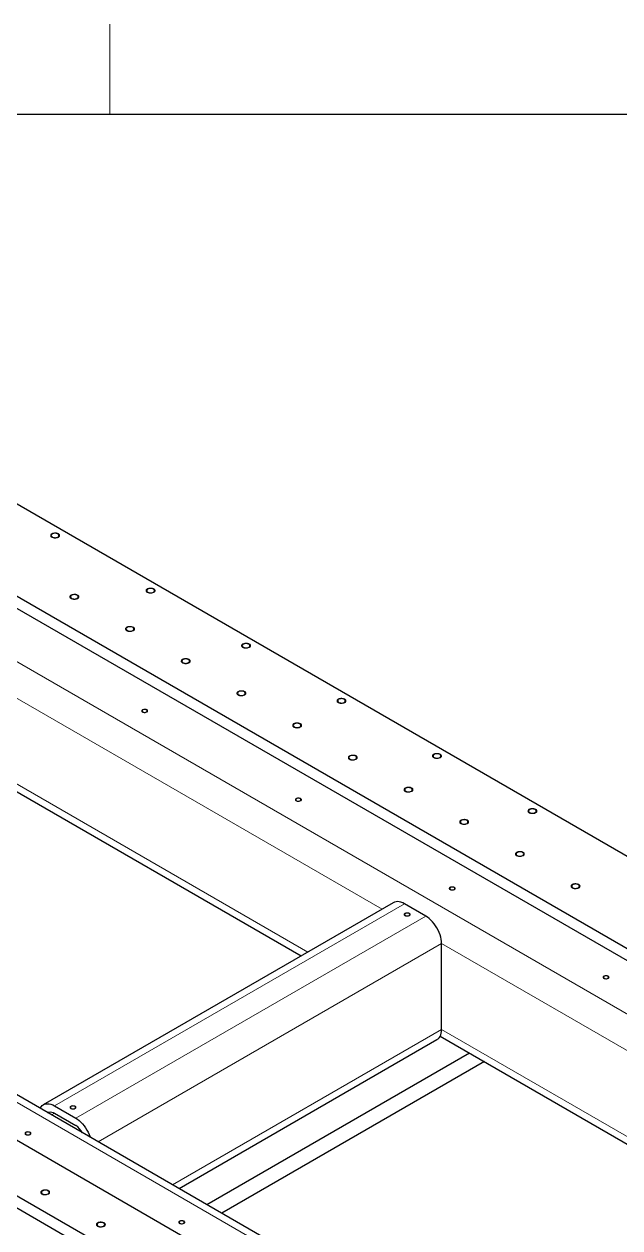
# Model space of a CAD drawing. Header units: millimetres. Extents: x 30 to 8380, y 30 to 5898.
# Drawn here: x 1069 to 1466, y 5085 to 5888 of the extents above; entities that cross this region are included whole.
import ezdxf

# ---------------------------------------------------------------- set-up
doc = ezdxf.new("R2010")
doc.units = ezdxf.units.MM
doc.header["$LTSCALE"] = 10
doc.layers.add('FORMAT', color=7, linetype='Continuous')

msp = doc.modelspace()

# ---------------------------------------------------------------- linework, layer by layer
at = {"color": 7, "linetype": 'Continuous', "lineweight": 25}
for p, q in [((2398.2003558, 4797.3803766), (785.9968947, 5728.085624)), ((732.9638861, 5697.4703198), (2345.1673472, 4766.7650724)), ((732.9638861, 5689.3049117), (2345.1673472, 4758.5996642)), ((2067.3491515, 4594.6319484), (448.0746226, 5529.4192365)), ((2030.858383, 4585.3183695), (418.6549219, 5516.023617)), ((386.8351167, 5497.6544345), (1999.0385778, 4566.949187)), ((386.8351167, 5489.4890263), (1999.0385778, 4558.7837789)), ((1038.8953114, 5390.4546984), (1253.789585, 5266.3988748)), ((1315.1915511, 5301.8454753), (1081.8463133, 5167.1381369)), ((1336.8330772, 5292.9387734), (1322.6909416, 5301.1028545)), ((1347.439679, 5217.4097436), (1347.439679, 5274.5676004)), ((1172.389196, 5111.2813335), (1344.3324677, 5210.5420715)), ((1346.4867612, 5212.885934), (1561.3810349, 5088.8301105)), ((1366.027756, 5201.6051579), (1190.977273, 5100.5506651)), ((1375.92886, 5195.8893722), (1200.878377, 5094.8348794)), ((1089.3457038, 5166.3955161), (1103.4878394, 5158.231435)), ((1089.3457038, 5161.4962712), (1103.4878394, 5153.3321901))]:
    msp.add_line(p, q, dxfattribs=at)
at = {"color": 8, "linetype": 'Continuous', "lineweight": 18}
for p, q in [((695.1336733, 5675.6300758), (2314.4082022, 4740.8427878)), ((440.5752321, 5528.6766157), (2059.849761, 4593.8893277)), ((1039.8482291, 5452.1363647), (1307.6897225, 5297.5147618)), ((1039.8482291, 5394.9785079), (1258.1842024, 5268.9358334)), ((1089.3457038, 5166.3955161), (1322.6909416, 5301.1028545)), ((1103.4878394, 5158.231435), (1336.8330772, 5292.9387734)), ((1118.4890586, 5142.3972206), (1347.439679, 5274.5676004)), ((1347.439679, 5274.5676004), (1615.2811723, 5119.9459975)), ((1167.9945786, 5113.8182922), (1347.439679, 5217.4097436)), ((1347.439679, 5217.4097436), (1565.7756522, 5091.3670691)), ((1087.3763602, 5160.358199), (1089.3467382, 5161.4956741))]:
    msp.add_line(p, q, dxfattribs=at)
at = {"color": 7, "linetype": 'Continuous', "lineweight": 25, "flags": 128}
for points in [[(1087.9668456, 5545.5571804), (1088.5201868, 5545.3149436), (1089.1662186, 5545.1678727), (1089.8570277, 5545.1268753), (1090.54138, 5545.1949919), (1091.1685202, 5545.3671707), (1091.6919361, 5545.630642), (1092.0728085, 5545.9658652), (1092.2828897, 5546.3479785), (1092.3065989, 5546.7486422), (1092.1421779, 5547.1381409), (1091.8018209, 5547.4875873), (1091.3107707, 5547.7710646), (1090.7054461, 5547.9675485), (1090.0307415, 5548.0624667), (1089.3366964, 5548.0487796), (1088.6747851, 5547.9275023), (1088.0940985, 5547.7076294), (1087.6377035, 5547.4054678), (1087.3394487, 5547.0434275), (1087.2214545, 5546.6483593), (1087.2924718, 5546.2495637), (1087.5472337, 5545.8766175), (1087.9668456, 5545.5571804)], [(1100.8008337, 5504.6755442), (1101.3541749, 5504.4333074), (1102.0002067, 5504.2862365), (1102.6910158, 5504.2452391), (1103.3753681, 5504.3133557), (1104.0025082, 5504.4855345), (1104.5259242, 5504.7490058), (1104.9067965, 5505.084229), (1105.1168777, 5505.4663423), (1105.140587, 5505.867006), (1104.976166, 5506.2565047), (1104.635809, 5506.6059511), (1104.1447588, 5506.8894284), (1103.5394342, 5507.0859123), (1102.8647295, 5507.1808305), (1102.1706845, 5507.1671434), (1101.5087732, 5507.0458661), (1100.9280866, 5506.8259932), (1100.4716916, 5506.5238316), (1100.1734368, 5506.1617913), (1100.0554426, 5505.7667231), (1100.1264599, 5505.3679275), (1100.3812218, 5504.9949813), (1100.8008337, 5504.6755442)], [(1151.6064559, 5508.8188154), (1152.1597971, 5508.5765786), (1152.8058289, 5508.4295077), (1153.496638, 5508.3885103), (1154.1809903, 5508.4566269), (1154.8081305, 5508.6288057), (1155.3315464, 5508.8922769), (1155.7124188, 5509.2275002), (1155.9225, 5509.6096134), (1155.9462093, 5510.0102771), (1155.7817882, 5510.3997758), (1155.4414312, 5510.7492223), (1154.950381, 5511.0326995), (1154.3450565, 5511.2291834), (1153.6703518, 5511.3241017), (1152.9763067, 5511.3104146), (1152.3143954, 5511.1891373), (1151.7337088, 5510.9692644), (1151.2773138, 5510.6671028), (1150.979059, 5510.3050625), (1150.8610648, 5509.9099943), (1150.9320821, 5509.5111987), (1151.186844, 5509.1382525), (1151.6064559, 5508.8188154)], [(1137.9239397, 5483.2448313), (1138.4772809, 5483.0025945), (1139.1233127, 5482.8555236), (1139.8141218, 5482.8145262), (1140.4984741, 5482.8826428), (1141.1256143, 5483.0548216), (1141.6490302, 5483.3182928), (1142.0299025, 5483.6535161), (1142.2399837, 5484.0356293), (1142.263693, 5484.436293), (1142.099272, 5484.8257917), (1141.758915, 5485.1752382), (1141.2678648, 5485.4587154), (1140.6625402, 5485.6551993), (1139.9878356, 5485.7501176), (1139.2937905, 5485.7364305), (1138.6318792, 5485.6151532), (1138.0511926, 5485.3952803), (1137.5947976, 5485.0931187), (1137.2965428, 5484.7310784), (1137.1785486, 5484.3360102), (1137.2495659, 5483.9372146), (1137.5043278, 5483.5642684), (1137.9239397, 5483.2448313)], [(1215.2460662, 5472.0804504), (1215.7994074, 5471.8382136), (1216.4454392, 5471.6911427), (1217.1362483, 5471.6501452), (1217.8206006, 5471.7182619), (1218.4477408, 5471.8904407), (1218.9711567, 5472.1539119), (1219.3520291, 5472.4891351), (1219.5621103, 5472.8712484), (1219.5858196, 5473.2719121), (1219.4213985, 5473.6614108), (1219.0810415, 5474.0108572), (1218.5899913, 5474.2943345), (1217.9846668, 5474.4908184), (1217.3099621, 5474.5857366), (1216.615917, 5474.5720496), (1215.9540057, 5474.4507723), (1215.3733191, 5474.2308993), (1214.9169241, 5473.9287377), (1214.6186693, 5473.5666974), (1214.5006751, 5473.1716293), (1214.5716924, 5472.7728337), (1214.8264543, 5472.3998875), (1215.2460662, 5472.0804504)], [(1175.0470457, 5461.8141184), (1175.6003869, 5461.5718816), (1176.2464187, 5461.4248107), (1176.9372278, 5461.3838132), (1177.6215801, 5461.4519299), (1178.2487203, 5461.6241087), (1178.7721362, 5461.8875799), (1179.1530086, 5462.2228031), (1179.3630898, 5462.6049164), (1179.3867991, 5463.0055801), (1179.222378, 5463.3950788), (1178.882021, 5463.7445252), (1178.3909708, 5464.0280025), (1177.7856462, 5464.2244864), (1177.1109416, 5464.3194046), (1176.4168965, 5464.3057176), (1175.7549852, 5464.1844403), (1175.1742986, 5463.9645673), (1174.7179036, 5463.6624057), (1174.4196488, 5463.3003654), (1174.3016546, 5462.9052973), (1174.3726719, 5462.5065017), (1174.6274338, 5462.1335555), (1175.0470457, 5461.8141184)], [(1212.1701517, 5440.3834054), (1212.723493, 5440.1411686), (1213.3695247, 5439.9940977), (1214.0603338, 5439.9531003), (1214.7446861, 5440.0212169), (1215.3718263, 5440.1933957), (1215.8952422, 5440.456867), (1216.2761146, 5440.7920902), (1216.4861958, 5441.1742035), (1216.5099051, 5441.5748671), (1216.345484, 5441.9643659), (1216.005127, 5442.3138123), (1215.5140768, 5442.5972896), (1214.9087523, 5442.7937735), (1214.2340476, 5442.8886917), (1213.5400025, 5442.8750046), (1212.8780912, 5442.7537273), (1212.2974046, 5442.5338544), (1211.8410096, 5442.2316928), (1211.5427548, 5441.8696525), (1211.4247606, 5441.4745843), (1211.4957779, 5441.0757887), (1211.7505398, 5440.7028425), (1212.1701517, 5440.3834054)], [(1278.8856765, 5435.3420853), (1279.4390178, 5435.0998485), (1280.0850495, 5434.9527776), (1280.7758586, 5434.9117802), (1281.4602109, 5434.9798968), (1282.0873511, 5435.1520756), (1282.610767, 5435.4155469), (1282.9916394, 5435.7507701), (1283.2017206, 5436.1328834), (1283.2254299, 5436.5335471), (1283.0610088, 5436.9230458), (1282.7206518, 5437.2724922), (1282.2296016, 5437.5559695), (1281.6242771, 5437.7524534), (1280.9495724, 5437.8473716), (1280.2555273, 5437.8336845), (1279.593616, 5437.7124072), (1279.0129294, 5437.4925343), (1278.5565344, 5437.1903727), (1278.2582797, 5436.8283324), (1278.1402854, 5436.4332642), (1278.2113027, 5436.0344686), (1278.4660646, 5435.6615224), (1278.8856765, 5435.3420853)], [(1148.2476987, 5428.9931853), (1148.703146, 5428.805461), (1149.2395027, 5428.7132795), (1149.7986463, 5428.7266301), (1150.3199848, 5428.844066), (1150.7470231, 5429.0528611), (1151.0334851, 5429.3303894), (1151.148328, 5429.6465763), (1151.0791069, 5429.967158), (1150.833323, 5430.2573946), (1150.4376108, 5430.4858344), (1149.9348518, 5430.6277225), (1149.3795278, 5430.6676829), (1148.8318167, 5430.6013855), (1148.3510715, 5430.4360146), (1147.9893885, 5430.1894906), (1147.7859616, 5429.8885283), (1147.7628352, 5429.5657416), (1147.9225156, 5429.2561094), (1148.2476987, 5428.9931853)], [(1249.2932577, 5418.9526925), (1249.846599, 5418.7104557), (1250.4926307, 5418.5633848), (1251.1834398, 5418.5223874), (1251.8677921, 5418.590504), (1252.4949323, 5418.7626828), (1253.0183482, 5419.026154), (1253.3992206, 5419.3613773), (1253.6093018, 5419.7434905), (1253.6330111, 5420.1441542), (1253.46859, 5420.5336529), (1253.1282331, 5420.8830994), (1252.6371828, 5421.1665766), (1252.0318583, 5421.3630605), (1251.3571536, 5421.4579788), (1250.6631085, 5421.4442917), (1250.0011972, 5421.3230144), (1249.4205106, 5421.1031415), (1248.9641156, 5420.8009799), (1248.6658609, 5420.4389396), (1248.5478666, 5420.0438714), (1248.6188839, 5419.6450758), (1248.8736458, 5419.2721296), (1249.2932577, 5418.9526925)], [(1342.5252868, 5398.6037203), (1343.0786281, 5398.3614835), (1343.7246598, 5398.2144126), (1344.4154689, 5398.1734152), (1345.0998212, 5398.2415318), (1345.7269614, 5398.4137106), (1346.2503773, 5398.6771818), (1346.6312497, 5399.0124051), (1346.8413309, 5399.3945183), (1346.8650402, 5399.795182), (1346.7006191, 5400.1846807), (1346.3602621, 5400.5341272), (1345.8692119, 5400.8176044), (1345.2638874, 5401.0140883), (1344.5891827, 5401.1090066), (1343.8951376, 5401.0953195), (1343.2332263, 5400.9740422), (1342.6525397, 5400.7541693), (1342.1961447, 5400.4520077), (1341.89789, 5400.0899674), (1341.7798957, 5399.6948992), (1341.850913, 5399.2961036), (1342.1056749, 5398.9231574), (1342.5252868, 5398.6037203)], [(1286.4163637, 5397.5219796), (1286.969705, 5397.2797428), (1287.6157368, 5397.1326719), (1288.3065459, 5397.0916744), (1288.9908981, 5397.1597911), (1289.6180383, 5397.3319698), (1290.1414542, 5397.5954411), (1290.5223266, 5397.9306643), (1290.7324078, 5398.3127776), (1290.7561171, 5398.7134413), (1290.5916961, 5399.10294), (1290.2513391, 5399.4523864), (1289.7602888, 5399.7358637), (1289.1549643, 5399.9323476), (1288.4802596, 5400.0272658), (1287.7862145, 5400.0135788), (1287.1243032, 5399.8923015), (1286.5436166, 5399.6724285), (1286.0872216, 5399.3702669), (1285.7889669, 5399.0082266), (1285.6709726, 5398.6131585), (1285.74199, 5398.2143629), (1285.9967518, 5397.8414167), (1286.4163637, 5397.5219796)], [(1323.5394697, 5376.0912666), (1324.092811, 5375.8490298), (1324.7388428, 5375.7019589), (1325.4296519, 5375.6609615), (1326.1140041, 5375.7290781), (1326.7411443, 5375.9012569), (1327.2645603, 5376.1647282), (1327.6454326, 5376.4999514), (1327.8555138, 5376.8820647), (1327.8792231, 5377.2827283), (1327.7148021, 5377.6722271), (1327.3744451, 5378.0216735), (1326.8833948, 5378.3051507), (1326.2780703, 5378.5016347), (1325.6033656, 5378.5965529), (1324.9093206, 5378.5828658), (1324.2474093, 5378.4615885), (1323.6667227, 5378.2417156), (1323.2103276, 5377.939554), (1322.9120729, 5377.5775137), (1322.7940786, 5377.1824455), (1322.865096, 5376.7836499), (1323.1198578, 5376.4107037), (1323.5394697, 5376.0912666)], [(1250.778182, 5369.8035972), (1251.2336293, 5369.6158729), (1251.769986, 5369.5236914), (1252.3291296, 5369.537042), (1252.8504681, 5369.6544779), (1253.2775064, 5369.863273), (1253.5639683, 5370.1408013), (1253.6788113, 5370.4569882), (1253.6095902, 5370.7775699), (1253.3638063, 5371.0678065), (1252.9680941, 5371.2962463), (1252.4653351, 5371.4381343), (1251.910011, 5371.4780948), (1251.3622999, 5371.4117974), (1250.8815548, 5371.2464264), (1250.5198718, 5370.9999025), (1250.3164449, 5370.6989402), (1250.2933185, 5370.3761534), (1250.4529988, 5370.0665213), (1250.778182, 5369.8035972)], [(1406.1648971, 5361.8653553), (1406.7182384, 5361.6231185), (1407.3642702, 5361.4760476), (1408.0550793, 5361.4350501), (1408.7394315, 5361.5031668), (1409.3665717, 5361.6753456), (1409.8899876, 5361.9388168), (1410.27086, 5362.2740401), (1410.4809412, 5362.6561533), (1410.5046505, 5363.056817), (1410.3402295, 5363.4463157), (1409.9998725, 5363.7957621), (1409.5088222, 5364.0792394), (1408.9034977, 5364.2757233), (1408.228793, 5364.3706416), (1407.5347479, 5364.3569545), (1406.8728366, 5364.2356772), (1406.29215, 5364.0158042), (1405.835755, 5363.7136427), (1405.5375003, 5363.3516023), (1405.419506, 5362.9565342), (1405.4905233, 5362.5577386), (1405.7452852, 5362.1847924), (1406.1648971, 5361.8653553)], [(1360.6625758, 5354.6605537), (1361.215917, 5354.4183169), (1361.8619488, 5354.271246), (1362.5527579, 5354.2302486), (1363.2371102, 5354.2983652), (1363.8642503, 5354.470544), (1364.3876663, 5354.7340152), (1364.7685386, 5355.0692385), (1364.9786198, 5355.4513517), (1365.0023291, 5355.8520154), (1364.8379081, 5356.2415141), (1364.4975511, 5356.5909605), (1364.0065008, 5356.8744378), (1363.4011763, 5357.0709217), (1362.7264716, 5357.16584), (1362.0324266, 5357.1521529), (1361.3705153, 5357.0308756), (1360.7898287, 5356.8110027), (1360.3334336, 5356.5088411), (1360.0351789, 5356.1468008), (1359.9171846, 5355.7517326), (1359.988202, 5355.352937), (1360.2429639, 5354.9799908), (1360.6625758, 5354.6605537)], [(1397.7856818, 5333.2298407), (1398.339023, 5332.9876039), (1398.9850548, 5332.840533), (1399.6758639, 5332.7995356), (1400.3602162, 5332.8676522), (1400.9873563, 5333.039831), (1401.5107723, 5333.3033023), (1401.8916446, 5333.6385255), (1402.1017258, 5334.0206388), (1402.1254351, 5334.4213025), (1401.9610141, 5334.8108012), (1401.6206571, 5335.1602476), (1401.1296069, 5335.4437249), (1400.5242823, 5335.6402088), (1399.8495776, 5335.735127), (1399.1555326, 5335.7214399), (1398.4936213, 5335.6001627), (1397.9129347, 5335.3802897), (1397.4565396, 5335.0781281), (1397.1582849, 5334.7160878), (1397.0402907, 5334.3210197), (1397.111308, 5333.9222241), (1397.3660699, 5333.5492778), (1397.7856818, 5333.2298407)], [(1353.3086652, 5310.614009), (1353.7641126, 5310.4262848), (1354.3004693, 5310.3341033), (1354.8596128, 5310.3474539), (1355.3809513, 5310.4648897), (1355.8079897, 5310.6736849), (1356.0944516, 5310.9512132), (1356.2092946, 5311.2674001), (1356.1400735, 5311.5879818), (1355.8942896, 5311.8782184), (1355.4985774, 5312.1066582), (1354.9958183, 5312.2485462), (1354.4404943, 5312.2885067), (1353.8927832, 5312.2222093), (1353.4120381, 5312.0568383), (1353.050355, 5311.8103144), (1352.8469281, 5311.509352), (1352.8238018, 5311.1865653), (1352.9834821, 5310.8769332), (1353.3086652, 5310.614009)], [(1434.9087878, 5311.7991278), (1435.462129, 5311.556891), (1436.1081608, 5311.4098201), (1436.7989699, 5311.3688227), (1437.4833222, 5311.4369393), (1438.1104623, 5311.6091181), (1438.6338783, 5311.8725894), (1439.0147506, 5312.2078126), (1439.2248318, 5312.5899259), (1439.2485411, 5312.9905895), (1439.0841201, 5313.3800883), (1438.7437631, 5313.7295347), (1438.2527129, 5314.0130119), (1437.6473883, 5314.2094959), (1436.9726837, 5314.3044141), (1436.2786386, 5314.290727), (1435.6167273, 5314.1694497), (1435.0360407, 5313.9495768), (1434.5796457, 5313.6474152), (1434.2813909, 5313.2853749), (1434.1633967, 5312.8903067), (1434.234414, 5312.4915111), (1434.4891759, 5312.1185649), (1434.9087878, 5311.7991278)], [(1322.6909416, 5301.1028545), (1321.503379, 5301.7114063), (1320.3307507, 5302.158278), (1319.1878031, 5302.4378501), (1318.0889096, 5302.5466067), (1317.0478893, 5302.4831801), (1316.0778336, 5302.2483681), (1315.1915511, 5301.8454753)], [(1323.256627, 5293.2653367), (1323.7120744, 5293.0776124), (1324.2484311, 5292.985431), (1324.8075746, 5292.9987815), (1325.3289131, 5293.1162174), (1325.7559515, 5293.3250125), (1326.0424134, 5293.6025408), (1326.1572564, 5293.9187277), (1326.0880353, 5294.2393094), (1325.8422514, 5294.529546), (1325.4465392, 5294.7579858), (1324.9437801, 5294.8998739), (1324.3884561, 5294.9398343), (1323.840745, 5294.8735369), (1323.3599999, 5294.708166), (1322.9983168, 5294.461642), (1322.7948899, 5294.1606797), (1322.7717636, 5293.837893), (1322.9314439, 5293.5282608), (1323.256627, 5293.2653367)], [(1347.439679, 5274.5676004), (1347.3729869, 5275.9774544), (1347.1737493, 5277.4465797), (1346.8444718, 5278.9565012), (1346.3892952, 5280.4882308), (1345.8139436, 5282.022506), (1345.1256524, 5283.5400326), (1344.3330772, 5285.0217266), (1343.4461852, 5286.448955), (1342.4761296, 5287.8037695), (1341.4351092, 5289.0691325), (1340.3362157, 5290.2291314), (1339.1932682, 5291.2691785), (1338.0206398, 5292.1761946), (1336.8330772, 5292.9387734)], [(1455.8391485, 5251.4244209), (1456.2945958, 5251.2366967), (1456.8309526, 5251.1445152), (1457.3900961, 5251.1578658), (1457.9114346, 5251.2753016), (1458.338473, 5251.4840968), (1458.6249349, 5251.7616251), (1458.7397778, 5252.077812), (1458.6705568, 5252.3983937), (1458.4247729, 5252.6886303), (1458.0290606, 5252.9170701), (1457.5263016, 5253.0589581), (1456.9709776, 5253.0989186), (1456.4232665, 5253.0326212), (1455.9425213, 5252.8672502), (1455.5808383, 5252.6207263), (1455.3774114, 5252.3197639), (1455.3542851, 5251.9969772), (1455.5139654, 5251.6873451), (1455.8391485, 5251.4244209)], [(1344.3324677, 5210.5420715), (1344.3330772, 5210.5424234), (1345.1256524, 5211.1090296), (1345.8139436, 5211.8318721), (1346.3892952, 5212.7018605), (1346.8444718, 5213.7080544), (1347.1737493, 5214.8378001), (1347.3729869, 5216.0768906), (1347.439679, 5217.4097436)], [(1079.6920198, 5164.7942743), (1079.7894859, 5164.9783478), (1080.3648375, 5165.8483363), (1081.0531287, 5166.5711787), (1081.8457038, 5167.1377849), (1082.7325958, 5167.5410296), (1083.7026515, 5167.7758417), (1084.7436718, 5167.8392682), (1085.8425654, 5167.7305116), (1086.9855129, 5167.4509396), (1088.1581412, 5167.0040678), (1089.3457038, 5166.3955161)], [(1084.7420515, 5161.8789531), (1085.1781956, 5162.1071585), (1085.9050867, 5162.3158905), (1086.7020189, 5162.3583356), (1087.5527688, 5162.2336298), (1088.4400177, 5161.9443118), (1089.3457038, 5161.4962712)], [(1100.517991, 5164.6810591), (1100.9734383, 5164.4933348), (1101.509795, 5164.4011533), (1102.0689386, 5164.4145039), (1102.5902771, 5164.5319398), (1103.0173154, 5164.7407349), (1103.3037773, 5165.0182632), (1103.4186203, 5165.3344501), (1103.3493992, 5165.6550318), (1103.1036153, 5165.9452684), (1102.7079031, 5166.1737082), (1102.2051441, 5166.3155963), (1101.64982, 5166.3555567), (1101.1021089, 5166.2892593), (1100.6213638, 5166.1238884), (1100.2596808, 5165.8773644), (1100.0562539, 5165.5764021), (1100.0331275, 5165.2536154), (1100.1928078, 5164.9439832), (1100.517991, 5164.6810591)], [(1103.4878394, 5158.231435), (1104.675402, 5157.4688561), (1105.8480304, 5156.56184), (1106.9909779, 5155.5217929), (1108.0898715, 5154.361794), (1109.1308918, 5153.096431), (1110.1009474, 5151.7416165), (1110.9878394, 5150.3143881), (1111.7804146, 5148.8326941), (1112.4687058, 5147.3151676), (1113.0440574, 5145.7808923), (1113.1415234, 5145.4842869)], [(1070.4659528, 5147.3323867), (1070.9214001, 5147.1446625), (1071.4577568, 5147.052481), (1072.0169004, 5147.0658315), (1072.5382389, 5147.1832674), (1072.9652772, 5147.3920625), (1073.2517391, 5147.6695908), (1073.3665821, 5147.9857777), (1073.297361, 5148.3063594), (1073.0515771, 5148.596596), (1072.6558649, 5148.8250358), (1072.1531059, 5148.9669239), (1071.5977818, 5149.0068843), (1071.0500707, 5148.9405869), (1070.5693256, 5148.775216), (1070.2076426, 5148.528692), (1070.0042157, 5148.2277297), (1069.9810893, 5147.904943), (1070.1407696, 5147.5953108), (1070.4659528, 5147.3323867)], [(1081.3553972, 5107.6970999), (1081.9087384, 5107.4548631), (1082.5547702, 5107.3077922), (1083.2455793, 5107.2667947), (1083.9299316, 5107.3349114), (1084.5570718, 5107.5070902), (1085.0804877, 5107.7705614), (1085.4613601, 5108.1057846), (1085.6714413, 5108.4878979), (1085.6951505, 5108.8885616), (1085.5307295, 5109.2780603), (1085.1903725, 5109.6275067), (1084.6993223, 5109.910984), (1084.0939977, 5110.1074679), (1083.4192931, 5110.2023861), (1082.725248, 5110.1886991), (1082.0633367, 5110.0674218), (1081.4826501, 5109.8475488), (1081.0262551, 5109.5453872), (1080.7280003, 5109.1833469), (1080.6100061, 5108.7882788), (1080.6810234, 5108.3894832), (1080.9357853, 5108.016537), (1081.3553972, 5107.6970999)], [(1118.4785032, 5086.2663869), (1119.0318444, 5086.0241501), (1119.6778762, 5085.8770792), (1120.3686853, 5085.8360818), (1121.0530376, 5085.9041984), (1121.6801778, 5086.0763772), (1122.2035937, 5086.3398485), (1122.5844661, 5086.6750717), (1122.7945473, 5087.057185), (1122.8182566, 5087.4578486), (1122.6538355, 5087.8473474), (1122.3134785, 5088.1967938), (1121.8224283, 5088.4802711), (1121.2171038, 5088.676755), (1120.5423991, 5088.7716732), (1119.848354, 5088.7579861), (1119.1864427, 5088.6367088), (1118.6057561, 5088.4168359), (1118.1493611, 5088.1146743), (1117.8511063, 5087.752634), (1117.7331121, 5087.3575658), (1117.8041294, 5086.9587702), (1118.0588913, 5086.585824), (1118.4785032, 5086.2663869)], [(1172.996436, 5088.1427986), (1173.4518834, 5087.9550743), (1173.9882401, 5087.8628929), (1174.5473836, 5087.8762434), (1175.0687221, 5087.9936793), (1175.4957605, 5088.2024744), (1175.7822224, 5088.4800027), (1175.8970654, 5088.7961896), (1175.8278443, 5089.1167713), (1175.5820604, 5089.4070079), (1175.1863481, 5089.6354477), (1174.6835891, 5089.7773358), (1174.1282651, 5089.8172962), (1173.580554, 5089.7509988), (1173.0998089, 5089.5856279), (1172.7381258, 5089.3391039), (1172.5346989, 5089.0381416), (1172.5115726, 5088.7153549), (1172.6712529, 5088.4057227), (1172.996436, 5088.1427986)]]:
    msp.add_lwpolyline(points, dxfattribs=at)
at = {"color": 7, "linetype": 'Continuous', "lineweight": 25}
msp.add_arc((1096.5304876, 5142.2241702), 13.1069771, 28.1093957157, 57.9396080785, dxfattribs=at)
at = {"color": 7, "linetype": 'Continuous', "lineweight": 18}
for points, knots in [([(1091.8909311, 5545.3734886), (1091.2970921, 5545.1074134), (1090.6069412, 5544.9350035), (1089.8642002, 5544.8670922), (1089.1155382, 5544.9079465), (1088.4079964, 5545.0549994), (1087.7860323, 5545.2990111), (1087.2887262, 5545.6246493), (1086.9473256, 5546.0114531), (1086.783282, 5546.4351181), (1086.8069029, 5546.8690239), (1087.016704, 5547.2859066), (1087.3995029, 5547.6595719), (1087.9312467, 5547.9665411), (1088.5785242, 5548.1875262), (1089.3006645, 5548.3086418), (1090.0522928, 5548.3222778), (1090.7861816, 5548.2275775), (1091.456218, 5548.0304911), (1092.0203011, 5547.7434024), (1092.4429875, 5547.3843502), (1092.6977182, 5546.975895), (1092.7684876, 5546.5437016), (1092.6508489, 5546.1149264), (1092.352194, 5545.7165107), (1091.8912882, 5545.3734886), (1092.056038, 5545.4835618), (1091.8912882, 5545.3734886)], [0, 0, 0, 0, 0.0399855929, 0.0799861932, 0.1199867935, 0.1599873938, 0.1999879941, 0.2399885944, 0.2799891947, 0.319989795, 0.3599903953, 0.3999909956, 0.4399915959, 0.4799921961, 0.5199927964, 0.5599933967, 0.599993997, 0.6399945973, 0.6799951976, 0.7199957979, 0.7599963982, 0.7999969985, 0.8399975988, 0.8799981991, 0.9199987994, 0.9599993997, 1, 1, 1, 1]), ([(1104.7250032, 5504.4918524), (1104.1310802, 5504.2257772), (1103.4409293, 5504.0533673), (1102.6981882, 5503.985456), (1101.9495262, 5504.0263103), (1101.2419845, 5504.1733632), (1100.6200204, 5504.4173749), (1100.1227142, 5504.7430131), (1099.7813137, 5505.1298169), (1099.6172701, 5505.5534819), (1099.6408909, 5505.9873877), (1099.8506921, 5506.4042704), (1100.2334909, 5506.7779357), (1100.7652348, 5507.0849049), (1101.4125123, 5507.30589), (1102.1346526, 5507.4270056), (1102.8862809, 5507.4406416), (1103.6201697, 5507.3459413), (1104.2902061, 5507.1488549), (1104.8542892, 5506.8617662), (1105.2769755, 5506.502714), (1105.5317063, 5506.0942588), (1105.6024756, 5505.6620654), (1105.484837, 5505.2332902), (1105.186182, 5504.8348745), (1104.7252763, 5504.4918524), (1104.8900261, 5504.6019256), (1104.7252763, 5504.4918524)], [0, 0, 0, 0, 0.039988983, 0.079989442, 0.119989901, 0.1599903601, 0.1999908191, 0.2399912782, 0.2799917372, 0.3199921963, 0.3599926553, 0.3999931144, 0.4399935734, 0.4799940324, 0.5199944915, 0.5599949505, 0.5999954096, 0.6399958686, 0.6799963277, 0.7199967867, 0.7599972457, 0.7999977048, 0.8399981638, 0.8799986229, 0.9199990819, 0.959999541, 1, 1, 1, 1]), ([(1155.5308104, 5508.6351236), (1154.9367024, 5508.3690484), (1154.2465515, 5508.1966385), (1153.5038105, 5508.1287272), (1152.7551485, 5508.1695815), (1152.0476067, 5508.3166344), (1151.4256426, 5508.560646), (1150.9283365, 5508.8862843), (1150.5869359, 5509.273088), (1150.4228923, 5509.696753), (1150.4465132, 5510.1306588), (1150.6563143, 5510.5475415), (1151.0391132, 5510.9212069), (1151.570857, 5511.2281761), (1152.2181345, 5511.4491611), (1152.9402748, 5511.5702768), (1153.6919031, 5511.5839128), (1154.425792, 5511.4892125), (1155.0958283, 5511.2921261), (1155.6599114, 5511.0050374), (1156.0825978, 5510.6459852), (1156.3373285, 5510.23753), (1156.4080979, 5509.8053366), (1156.2904593, 5509.3765613), (1155.9918043, 5508.9781457), (1155.5308985, 5508.6351236), (1155.6956483, 5508.7451967), (1155.5308985, 5508.6351236)], [0, 0, 0, 0, 0.039996442, 0.0799965903, 0.1199967385, 0.1599968868, 0.199997035, 0.2399971833, 0.2799973315, 0.3199974798, 0.359997628, 0.3999977763, 0.4399979245, 0.4799980728, 0.519998221, 0.5599983693, 0.5999985175, 0.6399986658, 0.679998814, 0.7199989623, 0.7599991105, 0.7999992588, 0.839999407, 0.8799995553, 0.9199997035, 0.9599998518, 1, 1, 1, 1]), ([(1141.8479681, 5483.0611395), (1141.2541862, 5482.7950643), (1140.5640353, 5482.6226544), (1139.8212943, 5482.5547431), (1139.0726323, 5482.5955974), (1138.3650905, 5482.7426503), (1137.7431264, 5482.9866619), (1137.2458203, 5483.3123002), (1136.9044197, 5483.6991039), (1136.7403761, 5484.1227689), (1136.763997, 5484.5566747), (1136.9737981, 5484.9735574), (1137.3565969, 5485.3472228), (1137.8883408, 5485.654192), (1138.5356183, 5485.875177), (1139.2577586, 5485.9962927), (1140.0093869, 5486.0099287), (1140.7432757, 5485.9152284), (1141.4133121, 5485.718142), (1141.9773952, 5485.4310533), (1142.4000816, 5485.072001), (1142.6548123, 5484.6635459), (1142.7255817, 5484.2313525), (1142.607943, 5483.8025772), (1142.3092881, 5483.4041616), (1141.8483823, 5483.0611395), (1142.0131321, 5483.1712126), (1141.8483823, 5483.0611395)], [0, 0, 0, 0, 0.0399832887, 0.079983985, 0.1199846813, 0.1599853776, 0.1999860739, 0.2399867702, 0.2799874665, 0.3199881629, 0.3599888592, 0.3999895555, 0.4399902518, 0.4799909481, 0.5199916444, 0.5599923407, 0.599993037, 0.6399937333, 0.6799944296, 0.7199951259, 0.7599958222, 0.7999965185, 0.8399972148, 0.8799979111, 0.9199986074, 0.9599993037, 1, 1, 1, 1]), ([(1219.1700935, 5471.8967585), (1218.5763127, 5471.6306833), (1217.8861618, 5471.4582735), (1217.1434208, 5471.3903621), (1216.3947588, 5471.4312164), (1215.687217, 5471.5782694), (1215.0652529, 5471.822281), (1214.5679468, 5472.1479192), (1214.2265462, 5472.534723), (1214.0625026, 5472.958388), (1214.0861235, 5473.3922938), (1214.2959246, 5473.8091765), (1214.6787235, 5474.1828418), (1215.2104673, 5474.489811), (1215.8577448, 5474.7107961), (1216.5798851, 5474.8319117), (1217.3315134, 5474.8455478), (1218.0654023, 5474.7508474), (1218.7354386, 5474.5537611), (1219.2995217, 5474.2666723), (1219.7222081, 5473.9076201), (1219.9769388, 5473.4991649), (1220.0477082, 5473.0669716), (1219.9300696, 5472.6381963), (1219.6314146, 5472.2397806), (1219.1705088, 5471.8967585), (1219.3352586, 5472.0068317), (1219.1705088, 5471.8967585)], [0, 0, 0, 0, 0.0399832448, 0.079983943, 0.1199846411, 0.1599853392, 0.1999860374, 0.2399867355, 0.2799874336, 0.3199881318, 0.3599888299, 0.399989528, 0.4399902262, 0.4799909243, 0.5199916224, 0.5599923206, 0.5999930187, 0.6399937168, 0.6799944149, 0.7199951131, 0.7599958112, 0.7999965093, 0.8399972075, 0.8799979056, 0.9199986037, 0.9599993019, 1, 1, 1, 1]), ([(1178.970933, 5461.6304265), (1178.3772922, 5461.3643513), (1177.6871413, 5461.1919415), (1176.9444003, 5461.1240301), (1176.1957383, 5461.1648844), (1175.4881965, 5461.3119373), (1174.8662324, 5461.555949), (1174.3689263, 5461.8815872), (1174.0275257, 5462.268391), (1173.8634821, 5462.692056), (1173.887103, 5463.1259618), (1174.0969041, 5463.5428445), (1174.479703, 5463.9165098), (1175.0114468, 5464.223479), (1175.6587243, 5464.4444641), (1176.3808646, 5464.5655797), (1177.1324929, 5464.5792158), (1177.8663818, 5464.4845154), (1178.5364181, 5464.2874291), (1179.1005012, 5464.0003403), (1179.5231876, 5463.6412881), (1179.7779183, 5463.2328329), (1179.8486877, 5462.8006396), (1179.731049, 5462.3718643), (1179.4323941, 5461.9734486), (1178.9714883, 5461.6304265), (1179.1362381, 5461.7404997), (1178.9714883, 5461.6304265)], [0, 0, 0, 0, 0.0399775949, 0.0799785285, 0.119979462, 0.1599803956, 0.1999813291, 0.2399822627, 0.2799831962, 0.3199841297, 0.3599850633, 0.3999859968, 0.4399869304, 0.4799878639, 0.5199887975, 0.559989731, 0.5999906646, 0.6399915981, 0.6799925316, 0.7199934652, 0.7599943987, 0.7999953323, 0.8399962658, 0.8799971994, 0.9199981329, 0.9599990665, 1, 1, 1, 1]), ([(1216.0944939, 5440.1997136), (1215.5003983, 5439.9336384), (1214.8102473, 5439.7612285), (1214.0675063, 5439.6933172), (1213.3188443, 5439.7341715), (1212.6113025, 5439.8812244), (1211.9893384, 5440.1252361), (1211.4920323, 5440.4508743), (1211.1506317, 5440.837678), (1210.9865881, 5441.261343), (1211.010209, 5441.6952488), (1211.2200101, 5442.1121316), (1211.602809, 5442.4857969), (1212.1345528, 5442.7927661), (1212.7818303, 5443.0137512), (1213.5039706, 5443.1348668), (1214.2555989, 5443.1485028), (1214.9894878, 5443.0538025), (1215.6595241, 5442.8567161), (1216.2236072, 5442.5696274), (1216.6462936, 5442.2105752), (1216.9010243, 5441.80212), (1216.9717937, 5441.3699266), (1216.8541551, 5440.9411514), (1216.5555001, 5440.5427357), (1216.0945943, 5440.1997136), (1216.2593441, 5440.3097868), (1216.0945943, 5440.1997136)], [0, 0, 0, 0, 0.0399959458, 0.0799961148, 0.1199962837, 0.1599964526, 0.1999966215, 0.2399967905, 0.2799969594, 0.3199971283, 0.3599972972, 0.3999974661, 0.4399976351, 0.479997804, 0.5199979729, 0.5599981418, 0.5999983108, 0.6399984797, 0.6799986486, 0.7199988175, 0.7599989865, 0.7999991554, 0.8399993243, 0.8799994932, 0.9199996622, 0.9599998311, 1, 1, 1, 1]), ([(1282.8099728, 5435.1583935), (1282.2159231, 5434.8923183), (1281.5257721, 5434.7199084), (1280.7830311, 5434.6519971), (1280.0343691, 5434.6928514), (1279.3268273, 5434.8399043), (1278.7048632, 5435.083916), (1278.2075571, 5435.4095542), (1277.8661565, 5435.796358), (1277.7021129, 5436.220023), (1277.7257338, 5436.6539288), (1277.9355349, 5437.0708115), (1278.3183338, 5437.4444768), (1278.8500776, 5437.751446), (1279.4973551, 5437.9724311), (1280.2194954, 5438.0935467), (1280.9711237, 5438.1071827), (1281.7050126, 5438.0124824), (1282.3750489, 5437.815396), (1282.939132, 5437.5283073), (1283.3618184, 5437.1692551), (1283.6165491, 5436.7607999), (1283.6873185, 5436.3286065), (1283.5696799, 5435.8998313), (1283.2710249, 5435.5014156), (1282.8101192, 5435.1583935), (1282.9748689, 5435.2684667), (1282.8101192, 5435.1583935)], [0, 0, 0, 0, 0.0399940937, 0.0799943398, 0.1199945859, 0.1599948319, 0.199995078, 0.2399953241, 0.2799955702, 0.3199958163, 0.3599960624, 0.3999963085, 0.4399965546, 0.4799968007, 0.5199970468, 0.5599972929, 0.599997539, 0.6399977851, 0.6799980312, 0.7199982773, 0.7599985234, 0.7999987695, 0.8399990156, 0.8799992617, 0.9199995078, 0.9599997539, 1, 1, 1, 1]), ([(1150.8637667, 5428.870724), (1150.3843175, 5428.6663543), (1149.8216034, 5428.5526851), (1149.2258513, 5428.5398165), (1148.6499962, 5428.6288919), (1148.1452054, 5428.8119966), (1147.7563318, 5429.072861), (1147.5179286, 5429.388306), (1147.4511788, 5429.7303031), (1147.5620136, 5430.0684642), (1147.8405847, 5430.3727424), (1148.2621398, 5430.616101), (1148.7892221, 5430.7769167), (1149.3749978, 5430.8409002), (1149.9674183, 5430.8023664), (1150.5138444, 5430.6647391), (1150.9657237, 5430.4402472), (1151.2829047, 5430.1488377), (1151.4372046, 5429.8164036), (1151.4149132, 5429.4724832), (1151.218011, 5429.1476353), (1150.8639938, 5428.870724), (1150.992758, 5428.9592285), (1150.8639938, 5428.870724)], [0, 0, 0, 0, 0.0476051477, 0.0952248903, 0.1428446329, 0.1904643755, 0.2380841181, 0.2857038608, 0.3333236034, 0.380943346, 0.4285630886, 0.4761828312, 0.5238025738, 0.5714223165, 0.6190420591, 0.6666618017, 0.7142815443, 0.7619012869, 0.8095210295, 0.8571407722, 0.9047605148, 0.9523802574, 1, 1, 1, 1]), ([(1253.2174587, 5418.7690007), (1252.6235043, 5418.5029254), (1251.9333533, 5418.3305156), (1251.1906123, 5418.2626043), (1250.4419503, 5418.3034586), (1249.7344085, 5418.4505115), (1249.1124444, 5418.6945231), (1248.6151383, 5419.0201613), (1248.2737377, 5419.4069651), (1248.1096941, 5419.8306301), (1248.133315, 5420.2645359), (1248.3431161, 5420.6814186), (1248.725915, 5421.055084), (1249.2576589, 5421.3620532), (1249.9049363, 5421.5830382), (1250.6270766, 5421.7041539), (1251.378705, 5421.7177899), (1252.1125938, 5421.6230896), (1252.7826302, 5421.4260032), (1253.3467132, 5421.1389145), (1253.7693996, 5420.7798622), (1254.0241303, 5420.3714071), (1254.0948997, 5419.9392137), (1253.9772611, 5419.5104384), (1253.6786061, 5419.1120228), (1253.2177004, 5418.7690007), (1253.3824501, 5418.8790738), (1253.2177004, 5418.7690007)], [0, 0, 0, 0, 0.0399902511, 0.0799906573, 0.1199910635, 0.1599914697, 0.1999918759, 0.2399922821, 0.2799926883, 0.3199930945, 0.3599935007, 0.3999939069, 0.4399943131, 0.4799947193, 0.5199951255, 0.5599955317, 0.5999959379, 0.6399963441, 0.6799967504, 0.7199971566, 0.7599975628, 0.799997969, 0.8399983752, 0.8799987814, 0.9199991876, 0.9599995938, 1, 1, 1, 1]), ([(1346.4486599, 5398.4200285), (1345.8555334, 5398.1539533), (1345.1653824, 5397.9815434), (1344.4226414, 5397.9136321), (1343.6739794, 5397.9544864), (1342.9664376, 5398.1015393), (1342.3444735, 5398.3455509), (1341.8471674, 5398.6711892), (1341.5057668, 5399.0579929), (1341.3417232, 5399.4816579), (1341.3653441, 5399.9155637), (1341.5751452, 5400.3324464), (1341.9579441, 5400.7061118), (1342.489688, 5401.013081), (1343.1369654, 5401.234066), (1343.8591057, 5401.3551817), (1344.6107341, 5401.3688177), (1345.3446229, 5401.2741174), (1346.0146592, 5401.077031), (1346.5787423, 5400.7899423), (1347.0014287, 5400.4308901), (1347.2561594, 5400.0224349), (1347.3269288, 5399.5902415), (1347.2092902, 5399.1614662), (1346.9106352, 5398.7630506), (1346.4497295, 5398.4200285), (1346.6144792, 5398.5301016), (1346.4497295, 5398.4200285)], [0, 0, 0, 0, 0.0399568576, 0.0799586552, 0.1199604528, 0.1599622504, 0.199964048, 0.2399658456, 0.2799676432, 0.3199694408, 0.3599712384, 0.399973036, 0.4399748336, 0.4799766312, 0.5199784288, 0.5599802264, 0.599982024, 0.6399838216, 0.6799856192, 0.7199874168, 0.7599892144, 0.799991012, 0.8399928096, 0.8799946072, 0.9199964048, 0.9599982024, 1, 1, 1, 1]), ([(1290.3404236, 5397.3382877), (1289.7466103, 5397.0722125), (1289.0564593, 5396.8998027), (1288.3137183, 5396.8318913), (1287.5650563, 5396.8727456), (1286.8575145, 5397.0197985), (1286.2355504, 5397.2638102), (1285.7382443, 5397.5894484), (1285.3968437, 5397.9762522), (1285.2328001, 5398.3999172), (1285.256421, 5398.833823), (1285.4662222, 5399.2507057), (1285.849021, 5399.624371), (1286.3807649, 5399.9313402), (1287.0280424, 5400.1523253), (1287.7501826, 5400.2734409), (1288.501811, 5400.287077), (1289.2356998, 5400.1923766), (1289.9057362, 5399.9952903), (1290.4698192, 5399.7082015), (1290.8925056, 5399.3491493), (1291.1472363, 5398.9406941), (1291.2180057, 5398.5085008), (1291.1003671, 5398.0797255), (1290.8017121, 5397.6813098), (1290.3408064, 5397.3382877), (1290.5055561, 5397.4483609), (1290.3408064, 5397.3382877)], [0, 0, 0, 0, 0.0399845567, 0.0799852002, 0.1199858437, 0.1599864871, 0.1999871306, 0.2399877741, 0.2799884176, 0.319989061, 0.3599897045, 0.399990348, 0.4399909914, 0.4799916349, 0.5199922784, 0.5599929218, 0.5999935653, 0.6399942088, 0.6799948522, 0.7199954957, 0.7599961392, 0.7999967827, 0.8399974261, 0.8799980696, 0.9199987131, 0.9599993565, 1, 1, 1, 1]), ([(1327.4633884, 5375.9075748), (1326.8697163, 5375.6414996), (1326.1795654, 5375.4690897), (1325.4368243, 5375.4011784), (1324.6881623, 5375.4420327), (1323.9806205, 5375.5890856), (1323.3586564, 5375.8330973), (1322.8613503, 5376.1587355), (1322.5199497, 5376.5455392), (1322.3559061, 5376.9692042), (1322.379527, 5377.40311), (1322.5893282, 5377.8199928), (1322.972127, 5378.1936581), (1323.5038709, 5378.5006273), (1324.1511484, 5378.7216124), (1324.8732886, 5378.842728), (1325.624917, 5378.856364), (1326.3588058, 5378.7616637), (1327.0288422, 5378.5645773), (1327.5929252, 5378.2774886), (1328.0156116, 5377.9184364), (1328.2703423, 5377.5099812), (1328.3411117, 5377.0777878), (1328.2234731, 5376.6490125), (1327.9248181, 5376.2505969), (1327.4639124, 5375.9075748), (1327.6286621, 5376.0176479), (1327.4639124, 5375.9075748)], [0, 0, 0, 0, 0.0399788628, 0.0799797436, 0.1199806243, 0.159981505, 0.1999823857, 0.2399832664, 0.2799841471, 0.3199850278, 0.3599859086, 0.3999867893, 0.43998767, 0.4799885507, 0.5199894314, 0.5599903121, 0.5999911929, 0.6399920736, 0.6799929543, 0.719993835, 0.7599947157, 0.7999955964, 0.8399964771, 0.8799973579, 0.9199982386, 0.9599991193, 1, 1, 1, 1]), ([(1253.3938885, 5369.6811359), (1252.9148007, 5369.4767661), (1252.3520867, 5369.3630969), (1251.7563345, 5369.3502284), (1251.1804794, 5369.4393038), (1250.6756887, 5369.6224085), (1250.2868151, 5369.8832729), (1250.0484118, 5370.1987179), (1249.9816621, 5370.540715), (1250.0924968, 5370.8788761), (1250.3710679, 5371.1831542), (1250.7926231, 5371.4265129), (1251.3197054, 5371.5873285), (1251.9054811, 5371.6513121), (1252.4979016, 5371.6127783), (1253.0443276, 5371.475151), (1253.4962069, 5371.2506591), (1253.813388, 5370.9592496), (1253.9676879, 5370.6268155), (1253.9453964, 5370.2828951), (1253.7484943, 5369.9580472), (1253.3944771, 5369.6811359), (1253.5232413, 5369.7696404), (1253.3944771, 5369.6811359)], [0, 0, 0, 0, 0.0475830288, 0.0952038773, 0.1428247259, 0.1904455744, 0.238066423, 0.2856872716, 0.3333081201, 0.3809289687, 0.4285498173, 0.4761706658, 0.5237915144, 0.5714123629, 0.6190332115, 0.6666540601, 0.7142749086, 0.7618957572, 0.8095166058, 0.8571374543, 0.9047583029, 0.9523791514, 1, 1, 1, 1]), ([(1410.0885391, 5361.6816634), (1409.4951437, 5361.4155882), (1408.8049927, 5361.2431784), (1408.0622517, 5361.175267), (1407.3135897, 5361.2161213), (1406.6060479, 5361.3631743), (1405.9840838, 5361.6071859), (1405.4867777, 5361.9328241), (1405.1453771, 5362.3196279), (1404.9813335, 5362.7432929), (1405.0049544, 5363.1771987), (1405.2147555, 5363.5940814), (1405.5975544, 5363.9677467), (1406.1292983, 5364.2747159), (1406.7765758, 5364.495701), (1407.498716, 5364.6168166), (1408.2503444, 5364.6304527), (1408.9842332, 5364.5357523), (1409.6542696, 5364.338666), (1410.2183526, 5364.0515773), (1410.641039, 5363.692525), (1410.8957697, 5363.2840699), (1410.9665391, 5362.8518765), (1410.8489005, 5362.4231012), (1410.5502455, 5362.0246855), (1410.0893398, 5361.6816634), (1410.2540895, 5361.7917366), (1410.0893398, 5361.6816634)], [0, 0, 0, 0, 0.0399677025, 0.0799690482, 0.1199703939, 0.1599717397, 0.1999730854, 0.2399744311, 0.2799757768, 0.3199771226, 0.3599784683, 0.399979814, 0.4399811598, 0.4799825055, 0.5199838512, 0.559985197, 0.5999865427, 0.6399878884, 0.6799892342, 0.7199905799, 0.7599919256, 0.7999932713, 0.8399946171, 0.8799959628, 0.9199973085, 0.9599986543, 1, 1, 1, 1]), ([(1364.5863533, 5354.4768619), (1363.9928223, 5354.2107866), (1363.3026714, 5354.0383768), (1362.5599303, 5353.9704655), (1361.8112683, 5354.0113198), (1361.1037266, 5354.1583727), (1360.4817625, 5354.4023843), (1359.9844563, 5354.7280225), (1359.6430557, 5355.1148263), (1359.4790122, 5355.5384913), (1359.502633, 5355.9723971), (1359.7124342, 5356.3892798), (1360.095233, 5356.7629452), (1360.6269769, 5357.0699144), (1361.2742544, 5357.2908994), (1361.9963947, 5357.4120151), (1362.748023, 5357.4256511), (1363.4819118, 5357.3309507), (1364.1519482, 5357.1338644), (1364.7160313, 5356.8467757), (1365.1387176, 5356.4877234), (1365.3934483, 5356.0792683), (1365.4642177, 5355.6470749), (1365.3465791, 5355.2182996), (1365.0479241, 5354.819884), (1364.5870184, 5354.4768619), (1364.7517681, 5354.586935), (1364.5870184, 5354.4768619)], [0, 0, 0, 0, 0.0399731694, 0.0799742873, 0.1199754053, 0.1599765232, 0.1999776412, 0.2399787591, 0.279979877, 0.319980995, 0.3599821129, 0.3999832309, 0.4399843488, 0.4799854668, 0.5199865847, 0.5599877026, 0.5999888206, 0.6399899385, 0.6799910565, 0.7199921744, 0.7599932923, 0.7999944103, 0.8399955282, 0.8799966462, 0.9199977641, 0.9599988821, 1, 1, 1, 1]), ([(1401.7093182, 5333.0461489), (1401.1159283, 5332.7800737), (1400.4257774, 5332.6076639), (1399.6830363, 5332.5397525), (1398.9343743, 5332.5806068), (1398.2268326, 5332.7276597), (1397.6048685, 5332.9716714), (1397.1075623, 5333.2973096), (1396.7661618, 5333.6841134), (1396.6021182, 5334.1077784), (1396.625739, 5334.5416842), (1396.8355402, 5334.9585669), (1397.218339, 5335.3322322), (1397.7500829, 5335.6392014), (1398.3973604, 5335.8601865), (1399.1195007, 5335.9813021), (1399.871129, 5335.9949382), (1400.6050178, 5335.9002378), (1401.2750542, 5335.7031514), (1401.8391373, 5335.4160627), (1402.2618236, 5335.0570105), (1402.5165544, 5334.6485553), (1402.5873237, 5334.216362), (1402.4696851, 5333.7875867), (1402.1710301, 5333.389171), (1401.7101244, 5333.0461489), (1401.8748741, 5333.1562221), (1401.7101244, 5333.0461489)], [0, 0, 0, 0, 0.0399674764, 0.0799688315, 0.1199701867, 0.1599715418, 0.199972897, 0.2399742521, 0.2799756073, 0.3199769624, 0.3599783176, 0.3999796727, 0.4399810279, 0.479982383, 0.5199837382, 0.5599850933, 0.5999864485, 0.6399878036, 0.6799891588, 0.7199905139, 0.7599918691, 0.7999932242, 0.8399945794, 0.8799959345, 0.9199972897, 0.9599986448, 1, 1, 1, 1]), ([(1355.9246063, 5310.4915478), (1355.445284, 5310.287178), (1354.88257, 5310.1735088), (1354.2868178, 5310.1606402), (1353.7109627, 5310.2497157), (1353.2061719, 5310.4328204), (1352.8172984, 5310.6936848), (1352.5788951, 5311.0091298), (1352.5121454, 5311.3511269), (1352.6229801, 5311.689288), (1352.9015512, 5311.9935661), (1353.3231064, 5312.2369248), (1353.8501886, 5312.3977404), (1354.4359644, 5312.461724), (1355.0283849, 5312.4231902), (1355.5748109, 5312.2855629), (1356.0266902, 5312.061071), (1356.3438713, 5311.7696614), (1356.4981712, 5311.4372274), (1356.4758797, 5311.093307), (1356.2789776, 5310.7684591), (1355.9249603, 5310.4915478), (1356.0537246, 5310.5800523), (1355.9249603, 5310.4915478)], [0, 0, 0, 0, 0.0475973824, 0.0952175133, 0.1428376442, 0.1904577751, 0.2380779059, 0.2856980368, 0.3333181677, 0.3809382986, 0.4285584295, 0.4761785603, 0.5237986912, 0.5714188221, 0.619038953, 0.6666590839, 0.7142792147, 0.7618993456, 0.8095194765, 0.8571396074, 0.9047597382, 0.9523798691, 1, 1, 1, 1]), ([(1438.832283, 5311.615436), (1438.2390343, 5311.3493608), (1437.5488834, 5311.1769509), (1436.8061424, 5311.1090396), (1436.0574804, 5311.1498939), (1435.3499386, 5311.2969468), (1434.7279745, 5311.5409584), (1434.2306684, 5311.8665967), (1433.8892678, 5312.2534004), (1433.7252242, 5312.6770654), (1433.7488451, 5313.1109712), (1433.9586462, 5313.5278539), (1434.341445, 5313.9015193), (1434.8731889, 5314.2084885), (1435.5204664, 5314.4294736), (1436.2426067, 5314.5505892), (1436.994235, 5314.5642252), (1437.7281238, 5314.4695249), (1438.3981602, 5314.2724385), (1438.9622433, 5313.9853498), (1439.3849297, 5313.6262976), (1439.6396604, 5313.2178424), (1439.7104298, 5312.785649), (1439.5927911, 5312.3568737), (1439.2941362, 5311.9584581), (1438.8332304, 5311.615436), (1438.9979802, 5311.7255091), (1438.8332304, 5311.615436)], [0, 0, 0, 0, 0.0399617838, 0.0799633762, 0.1199649685, 0.1599665609, 0.1999681532, 0.2399697455, 0.2799713379, 0.3199729302, 0.3599745226, 0.3999761149, 0.4399777072, 0.4799792996, 0.5199808919, 0.5599824843, 0.5999840766, 0.6399856689, 0.6799872613, 0.7199888536, 0.759990446, 0.7999920383, 0.8399936306, 0.879995223, 0.9199968153, 0.9599984077, 1, 1, 1, 1]), ([(1325.8719444, 5293.1428755), (1325.3932458, 5292.9385057), (1324.8305318, 5292.8248365), (1324.2347796, 5292.8119679), (1323.6589245, 5292.9010433), (1323.1541337, 5293.084148), (1322.7652602, 5293.3450124), (1322.5268569, 5293.6604575), (1322.4601072, 5294.0024545), (1322.5709419, 5294.3406157), (1322.849513, 5294.6448938), (1323.2710682, 5294.8882524), (1323.7981504, 5295.0490681), (1324.3839262, 5295.1130516), (1324.9763467, 5295.0745178), (1325.5227727, 5294.9368905), (1325.974652, 5294.7123986), (1326.2918331, 5294.4209891), (1326.446133, 5294.088555), (1326.4238415, 5293.7446346), (1326.2269394, 5293.4197867), (1325.8729221, 5293.1428755), (1326.0016864, 5293.2313799), (1325.8729221, 5293.1428755)], [0, 0, 0, 0, 0.0475592234, 0.0951812622, 0.142803301, 0.1904253399, 0.2380473787, 0.2856694175, 0.3332914564, 0.3809134952, 0.428535534, 0.4761575729, 0.5237796117, 0.5714016505, 0.6190236894, 0.6666457282, 0.714267767, 0.7618898058, 0.8095118447, 0.8571338835, 0.9047559223, 0.9523779612, 1, 1, 1, 1]), ([(1458.4553242, 5251.3019597), (1457.9757673, 5251.0975899), (1457.4130533, 5250.9839207), (1456.8173011, 5250.9710521), (1456.241446, 5251.0601276), (1455.7366552, 5251.2432323), (1455.3477816, 5251.5040967), (1455.1093784, 5251.8195417), (1455.0426286, 5252.1615388), (1455.1534634, 5252.4996999), (1455.4320345, 5252.803978), (1455.8535897, 5253.0473367), (1456.3806719, 5253.2081523), (1456.9664476, 5253.2721359), (1457.5588681, 5253.2336021), (1458.1052942, 5253.0959748), (1458.5571735, 5252.8714829), (1458.8743545, 5252.5800733), (1459.0286545, 5252.2476393), (1459.006363, 5251.9037189), (1458.8094608, 5251.578871), (1458.4554436, 5251.3019597), (1458.5842078, 5251.3904642), (1458.4554436, 5251.3019597)], [0, 0, 0, 0, 0.0476117382, 0.0952311512, 0.1428505643, 0.1904699774, 0.2380893905, 0.2857088036, 0.3333282167, 0.3809476298, 0.4285670429, 0.476186456, 0.5238058691, 0.5714252822, 0.6190446953, 0.6666641084, 0.7142835214, 0.7619029345, 0.8095223476, 0.8571417607, 0.9047611738, 0.9523805869, 1, 1, 1, 1]), ([(1103.1341553, 5164.5585978), (1102.6546097, 5164.3542281), (1102.0918957, 5164.2405589), (1101.4961435, 5164.2276903), (1100.9202884, 5164.3167657), (1100.4154977, 5164.4998704), (1100.0266241, 5164.7607348), (1099.7882208, 5165.0761798), (1099.7214711, 5165.4181769), (1099.8323058, 5165.756338), (1100.1108769, 5166.0606161), (1100.5324321, 5166.3039748), (1101.0595144, 5166.4647905), (1101.6452901, 5166.528774), (1102.2377106, 5166.4902402), (1102.7841366, 5166.3526129), (1103.2360159, 5166.128121), (1103.553197, 5165.8367115), (1103.7074969, 5165.5042774), (1103.6852054, 5165.160357), (1103.4883033, 5164.8355091), (1103.1342861, 5164.5585978), (1103.2630503, 5164.6471023), (1103.1342861, 5164.5585978)], [0, 0, 0, 0, 0.0476110433, 0.0952304911, 0.142849939, 0.1904693868, 0.2380888346, 0.2857082825, 0.3333277303, 0.3809471781, 0.428566626, 0.4761860738, 0.5238055217, 0.5714249695, 0.6190444173, 0.6666638652, 0.714283313, 0.7619027608, 0.8095222087, 0.8571416565, 0.9047611043, 0.9523805522, 1, 1, 1, 1]), ([(1073.0820894, 5147.2099255), (1072.6025715, 5147.0055557), (1072.0398575, 5146.8918865), (1071.4441053, 5146.8790179), (1070.8682502, 5146.9680933), (1070.3634595, 5147.1511981), (1069.9745859, 5147.4120624), (1069.7361826, 5147.7275075), (1069.6694329, 5148.0695045), (1069.7802676, 5148.4076657), (1070.0588387, 5148.7119438), (1070.4803939, 5148.9553024), (1071.0074762, 5149.1161181), (1071.5932519, 5149.1801016), (1072.1856724, 5149.1415678), (1072.7320984, 5149.0039405), (1073.1839777, 5148.7794486), (1073.5011588, 5148.4880391), (1073.6554587, 5148.155605), (1073.6331672, 5147.8116846), (1073.4362651, 5147.4868367), (1073.0822479, 5147.2099255), (1073.2110121, 5147.2984299), (1073.0822479, 5147.2099255)], [0, 0, 0, 0, 0.0476093512, 0.0952288836, 0.142848416, 0.1904679485, 0.2380874809, 0.2857070134, 0.3333265458, 0.3809460782, 0.4285656107, 0.4761851431, 0.5238046756, 0.571424208, 0.6190437405, 0.6666632729, 0.7142828053, 0.7619023378, 0.8095218702, 0.8571414027, 0.9047609351, 0.9523804676, 1, 1, 1, 1]), ([(1085.2795839, 5107.513408), (1084.6856437, 5107.2473328), (1083.9954928, 5107.074923), (1083.2527518, 5107.0070116), (1082.5040898, 5107.0478659), (1081.796548, 5107.1949188), (1081.1745839, 5107.4389305), (1080.6772778, 5107.7645687), (1080.3358772, 5108.1513725), (1080.1718336, 5108.5750375), (1080.1954545, 5109.0089433), (1080.4052556, 5109.425826), (1080.7880544, 5109.7994913), (1081.3197983, 5110.1064605), (1081.9670758, 5110.3274456), (1082.6892161, 5110.4485612), (1083.4408444, 5110.4621973), (1084.1747332, 5110.3674969), (1084.8447696, 5110.1704106), (1085.4088527, 5109.8833218), (1085.8315391, 5109.5242696), (1086.0862698, 5109.1158144), (1086.1570392, 5108.6836211), (1086.0394005, 5108.2548458), (1085.7407456, 5107.8564301), (1085.2798398, 5107.513408), (1085.4445896, 5107.6234812), (1085.2798398, 5107.513408)], [0, 0, 0, 0, 0.0399896757, 0.0799901059, 0.119990536, 0.1599909662, 0.1999913964, 0.2399918266, 0.2799922568, 0.3199926869, 0.3599931171, 0.3999935473, 0.4399939775, 0.4799944077, 0.5199948378, 0.559995268, 0.5999956982, 0.6399961284, 0.6799965586, 0.7199969887, 0.7599974189, 0.7999978491, 0.8399982793, 0.8799987095, 0.9199991396, 0.9599995698, 1, 1, 1, 1]), ([(1122.4025488, 5086.0826951), (1121.8087497, 5085.8166199), (1121.1185988, 5085.64421), (1120.3758578, 5085.5762987), (1119.6271958, 5085.617153), (1118.919654, 5085.7642059), (1118.2976899, 5086.0082176), (1117.8003838, 5086.3338558), (1117.4589832, 5086.7206595), (1117.2949396, 5087.1443245), (1117.3185605, 5087.5782303), (1117.5283616, 5087.9951131), (1117.9111605, 5088.3687784), (1118.4429043, 5088.6757476), (1119.0901818, 5088.8967327), (1119.8123221, 5089.0178483), (1120.5639504, 5089.0314843), (1121.2978393, 5088.936784), (1121.9678756, 5088.7396976), (1122.5319587, 5088.4526089), (1122.9546451, 5088.0935567), (1123.2093758, 5087.6851015), (1123.2801452, 5087.2529081), (1123.1625066, 5086.8241329), (1122.8638516, 5086.4257172), (1122.4029458, 5086.0826951), (1122.5676956, 5086.1927683), (1122.4029458, 5086.0826951)], [0, 0, 0, 0, 0.0399839814, 0.0799846488, 0.1199853163, 0.1599859837, 0.1999866512, 0.2399873186, 0.2799879861, 0.3199886535, 0.3599893209, 0.3999899884, 0.4399906558, 0.4799913233, 0.5199919907, 0.5599926581, 0.5999933256, 0.639993993, 0.6799946605, 0.7199953279, 0.7599959954, 0.7999966628, 0.8399973302, 0.8799979977, 0.9199986651, 0.9599993326, 1, 1, 1, 1]), ([(1175.6122112, 5088.0203374), (1175.1330548, 5087.8159676), (1174.5703408, 5087.7022984), (1173.9745886, 5087.6894298), (1173.3987335, 5087.7785052), (1172.8939427, 5087.9616099), (1172.5050692, 5088.2224743), (1172.2666659, 5088.5379194), (1172.1999162, 5088.8799164), (1172.3107509, 5089.2180776), (1172.589322, 5089.5223557), (1173.0108772, 5089.7657143), (1173.5379594, 5089.92653), (1174.1237352, 5089.9905135), (1174.7161557, 5089.9519797), (1175.2625817, 5089.8143524), (1175.714461, 5089.5898605), (1176.0316421, 5089.298451), (1176.185942, 5088.9660169), (1176.1636505, 5088.6220965), (1175.9667483, 5088.2972486), (1175.6127311, 5088.0203374), (1175.7414954, 5088.1088418), (1175.6127311, 5088.0203374)], [0, 0, 0, 0, 0.0475872313, 0.0952078697, 0.1428285082, 0.1904491466, 0.238069785, 0.2856904235, 0.3333110619, 0.3809317003, 0.4285523388, 0.4761729772, 0.5237936157, 0.5714142541, 0.6190348925, 0.666655531, 0.7142761694, 0.7618968078, 0.8095174463, 0.8571380847, 0.9047587231, 0.9523793616, 1, 1, 1, 1])]:
    msp.add_open_spline(points, degree=3, knots=knots, dxfattribs=at)
at = {"layer": 'FORMAT', "linetype": 'Continuous', "lineweight": 18}
msp.add_line((1126.25, 5827.5), (1126.25, 5887.5), dxfattribs=at)
at = {"layer": 'FORMAT', "linetype": 'Continuous', "lineweight": 25}
msp.add_line((100, 5827.5), (8310, 5827.5), dxfattribs=at)

doc.saveas('drawing.dxf')
